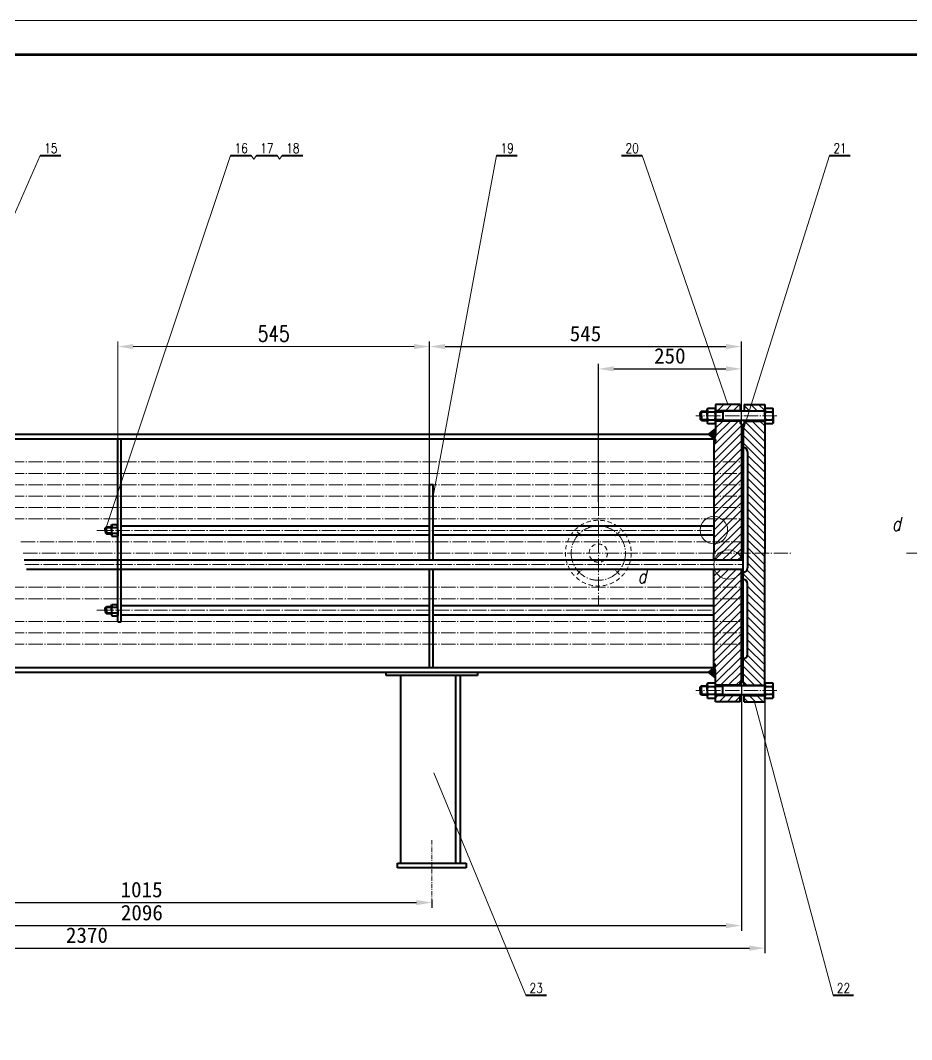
# Model space of a CAD drawing. Extents: x 371 to 17039, y -3325 to 252.
# Drawn here: x 13499 to 15057, y -1530 to 252 of the extents above; entities that cross this region are included whole.
import ezdxf
from ezdxf.enums import TextEntityAlignment as Align

# ---------------------------------------------------------------- set-up
doc = ezdxf.new("R2010")
doc.units = 0
doc.header["$LTSCALE"] = 10
doc.header["$PDMODE"] = 1
for name, pattern in [('XX-L', [1.25, 0.75, -0.5]), ('ZXX-L', [3.28, 2.5, -0.3, 0.18, -0.3]), ('ZXX-S', [1.27, 0.75, -0.2, 0.12, -0.2])]:
    doc.linetypes.add(name, pattern=pattern)
doc.layers.get('Defpoints').update_dxf_attribs({"linetype": 'CONTINUOUS'})
doc.layers.add('5剖面线层', color=2, linetype='CONTINUOUS')
for name, color, linetype, lineweight in [('A 粗实线', 1, 'CONTINUOUS', 40), ('B 细实线', 7, 'CONTINUOUS', 18), ('C 文 字', 2, 'CONTINUOUS', 20), ('D 短中心线', 3, 'ZXX-S', 18), ('E 长中心线', 3, 'ZXX-L', 18), ('G 长虚线', 6, 'XX-L', 20)]:
    doc.layers.add(name, color=color, linetype=linetype, lineweight=lineweight)
doc.styles.add('ITALICT', font='ITALICT.shx', dxfattribs={"width": 0.7})
doc.styles.add('ROMANC', font='romanc', dxfattribs={"width": 0.7, "height": 6})
doc.styles.get("Standard").update_dxf_attribs({"font": 'SIMFANG.TTF'})
doc.styles.add('TH_GBDIM', font='romans.shx', dxfattribs={"width": 0.8, "bigfont": 'gbcbig.shx'})
doc.dimstyles.new('通用标注4.0', dxfattribs={"dimscale": 9, "dimtxt": 3, "dimasz": 3, "dimexe": 1, "dimexo": 0, "dimgap": 1, "dimtad": 1, "dimdec": 0, "dimzin": 0, "dimdsep": 46, "dimtxsty": 'Standard', "dimcen": 0, "dimadec": 0, "dimazin": 0, "dimtfac": 0.375, "dimtdec": 0, "dimtmove": 2, "dimatfit": 3, "dimfxl": 0, "dimtzin": 0, "dimarcsym": 0})
pattern_1 = [(45, (8178.8026, -489.90014), (-0.56126601, 0.56126601), []), (135, (8178.8026, -489.90014), (-0.56126601, -0.56126601), [])]

# ---------------------------------------------------------------- blocks, each defined once
blk = doc.blocks.new('*D44')
at = {"layer": 'C 文 字', "color": 0, "lineweight": -2}
for p, q in [((13203.2, -1285.2), (13203.2, -1299.1)), ((13230.2, -1290.1), (14191.2, -1290.1)), ((14218.2, -1285.2), (14218.2, -1299.1))]:
    blk.add_line(p, q, dxfattribs=at)
at = {"layer": 'C 文 字', "color": 0}
for points in [[(13230.2, -1285.6), (13230.2, -1294.6), (13203.2, -1290.1)], [(14191.2, -1285.6), (14191.2, -1294.6), (14218.2, -1290.1)]]:
    blk.add_solid(points, dxfattribs=at)
at = {"layer": 'Defpoints', "color": 0}
for p in [(13203.2, -1285.2), (14218.2, -1285.2), (14218.2, -1290.1)]:
    blk.add_point(p, dxfattribs=at)
at = {"layer": 'C 文 字', "color": 0, "insert": (13710.7, -1267.6), "char_height": 27, "attachment_point": 5}
blk.add_mtext('1015', dxfattribs=at)
blk = doc.blocks.new('*D45')
at = {"layer": 'C 文 字', "color": 0, "lineweight": -2}
for p, q in [((14759.2, -904.2), (14759.2, -1339.4)), ((12663.2, -1181.3), (12663.2, -1339.4)), ((12690.2, -1330.4), (14732.2, -1330.4))]:
    blk.add_line(p, q, dxfattribs=at)
at = {"layer": 'C 文 字', "color": 0}
for points in [[(12690.2, -1325.9), (12690.2, -1334.9), (12663.2, -1330.4)], [(14732.2, -1325.9), (14732.2, -1334.9), (14759.2, -1330.4)]]:
    blk.add_solid(points, dxfattribs=at)
at = {"layer": 'Defpoints', "color": 0}
for p in [(14759.2, -904.2), (12663.2, -1181.3), (14759.2, -1330.4)]:
    blk.add_point(p, dxfattribs=at)
at = {"layer": 'C 文 字', "color": 0, "insert": (13711.2, -1307.9), "char_height": 27, "attachment_point": 5}
blk.add_mtext('2096', dxfattribs=at)
blk = doc.blocks.new('*D46')
at = {"layer": 'C 文 字', "color": 0, "lineweight": -2}
for p, q in [((12430.2, -640.2), (12430.2, -1378.8)), ((14800.2, -939.2), (14800.2, -1378.8)), ((12457.2, -1369.8), (14773.2, -1369.8))]:
    blk.add_line(p, q, dxfattribs=at)
at = {"layer": 'C 文 字', "color": 0}
for points in [[(12457.2, -1365.3), (12457.2, -1374.3), (12430.2, -1369.8)], [(14773.2, -1365.3), (14773.2, -1374.3), (14800.2, -1369.8)]]:
    blk.add_solid(points, dxfattribs=at)
at = {"layer": 'Defpoints', "color": 0}
for p in [(12430.2, -640.2), (14800.2, -939.2), (14800.2, -1369.8)]:
    blk.add_point(p, dxfattribs=at)
at = {"layer": 'C 文 字', "color": 0, "insert": (13615.2, -1347.3), "char_height": 27, "attachment_point": 5}
blk.add_mtext('2370', dxfattribs=at)
blk = doc.blocks.new('*D47')
at = {"layer": 'C 文 字', "color": 0, "lineweight": -2}
for p, q in [((14509.2, -589.2), (14509.2, -348)), ((14759.2, -454.2), (14759.2, -348)), ((14536.2, -357), (14732.2, -357))]:
    blk.add_line(p, q, dxfattribs=at)
at = {"layer": 'C 文 字', "color": 0}
for points in [[(14536.2, -352.5), (14536.2, -361.5), (14509.2, -357)], [(14732.2, -352.5), (14732.2, -361.5), (14759.2, -357)]]:
    blk.add_solid(points, dxfattribs=at)
at = {"layer": 'Defpoints', "color": 0}
for p in [(14759.2, -357), (14759.2, -454.2), (14509.2, -589.2)]:
    blk.add_point(p, dxfattribs=at)
at = {"layer": 'C 文 字', "color": 0, "insert": (14634.2, -334.5), "char_height": 27, "attachment_point": 5}
blk.add_mtext('250', dxfattribs=at)
blk = doc.blocks.new('*D48')
at = {"layer": 'C 文 字', "color": 0, "lineweight": -2}
for p, q in [((14214.2, -559.2), (14214.2, -309)), ((14241.2, -318), (14732.2, -318)), ((14759.2, -377.6), (14759.2, -309))]:
    blk.add_line(p, q, dxfattribs=at)
at = {"layer": 'C 文 字', "color": 0}
for points in [[(14241.2, -313.5), (14241.2, -322.5), (14214.2, -318)], [(14732.2, -313.5), (14732.2, -322.5), (14759.2, -318)]]:
    blk.add_solid(points, dxfattribs=at)
at = {"layer": 'Defpoints', "color": 0}
for p in [(14759.2, -318), (14759.2, -377.6), (14214.2, -559.2)]:
    blk.add_point(p, dxfattribs=at)
at = {"layer": 'C 文 字', "color": 0, "insert": (14486.7, -295.5), "char_height": 27, "attachment_point": 5}
blk.add_mtext('545', dxfattribs=at)
blk = doc.blocks.new('*D90')
at = {"layer": 'C 文 字', "color": 0}
for p, q in [((13669.2, -479.2), (13669.2, -309)), ((14187.2, -318), (13696.2, -318)), ((14214.2, -382.2), (14214.2, -309))]:
    blk.add_line(p, q, dxfattribs=at)
for points in [[(13696.2, -313.5), (13696.2, -322.5), (13669.2, -318)], [(14187.2, -313.5), (14187.2, -322.5), (14214.2, -318)]]:
    blk.add_solid(points, dxfattribs=at)
at = {"layer": 'Defpoints', "color": 0}
for p in [(13669.2, -318), (14214.2, -382.2), (13669.2, -479.2)]:
    blk.add_point(p, dxfattribs=at)
at = {"layer": 'C 文 字', "color": 0, "insert": (13941.7, -295.5), "char_height": 27, "attachment_point": 5, "style": 'TH_GBDIM'}
blk.add_mtext('545', dxfattribs=at)

msp = doc.modelspace()

# ---------------------------------------------------------------- hatches: boundary and pattern name
at = {"layer": '5剖面线层'}
h = msp.add_hatch(dxfattribs=at)
h.set_pattern_fill('ANSI31', color=256, scale=3, angle=90, style=0)
h.set_pattern_definition([(135, (8178.803, -489.9), (-6.735192, -6.735192), [])])
h.paths.add_polyline_path([(14800.18, -419.17), (14764.18, -419.17), (14764.18, -430.17), (14800.18, -430.17)])
h.paths.add_polyline_path([(14800.18, -448.17), (14764.18, -448.17), (14764.18, -452.17), (14762.18, -454.17), (14762.18, -494.17, -0.4142136), (14770.18, -502.17), (14770.18, -679.17), (14800.18, -679.17)])
h.paths.add_polyline_path([(14800.18, -679.17), (14770.18, -679.17), (14770.18, -704.97, -0.4142136), (14762.18, -712.97), (14762.18, -724.97, -0.4142136), (14770.18, -732.97), (14770.18, -856.17, -0.4142136), (14762.18, -864.17), (14762.18, -904.17), (14764.18, -906.17), (14764.18, -910.17), (14800.18, -910.17)])
h.paths.add_polyline_path([(14800.18, -928.17), (14764.18, -928.17), (14764.18, -939.17), (14800.18, -939.17)])
h = msp.add_hatch(dxfattribs=at)
h.set_pattern_fill('ANSI37', color=256, scale=0.25, style=0)
h.set_pattern_definition(pattern_1)
h.paths.add_polyline_path([(14714.18, -461.17), (14702.03, -471.17), (14709.18, -477.17), (14709.18, -479.17), (14711.18, -479.17), (14711.18, -477.17, 0.4142136), (14714.18, -474.17)])
h.paths.add_polyline_path([(14762.18, -454.17), (14759.18, -454.17), (14759.18, -494.17), (14762.18, -494.17)])
h = msp.add_hatch(dxfattribs=at)
h.set_pattern_fill('ANSI37', color=256, scale=0.25, style=0)
h.set_pattern_definition([(45, (10277.8026, -569.50014), (-0.56126601, 0.56126601), []), (135, (10277.8026, -569.50014), (-0.56126601, -0.56126601), [])])
h.paths.add_polyline_path([(14762.18, -712.97), (14759.18, -712.97), (14759.18, -724.97), (14762.18, -724.97)])
h = msp.add_hatch(dxfattribs=at)
h.set_pattern_fill('ANSI37', color=256, scale=0.25, style=0)
h.set_pattern_definition(pattern_1)
h.paths.add_polyline_path([(14762.18, -864.17), (14759.18, -864.17), (14759.18, -904.17), (14762.18, -904.17)])
h.paths.add_polyline_path([(14714.18, -884.17, 0.4142136), (14711.18, -881.17), (14711.18, -879.17), (14709.18, -879.17), (14709.18, -881.17), (14702.03, -887.17), (14714.18, -897.17)])

# ---------------------------------------------------------------- linework, layer by layer
for p, q in [((14714.18, -420.3), (14715.32, -419.17)), ((14717.79, -430.17), (14728.79, -419.17)), ((14731.26, -430.17), (14742.26, -419.17)), ((14744.73, -430.17), (14755.73, -419.17)), ((14711.18, -490.66), (14753.67, -448.17)), ((14711.18, -504.13), (14759.18, -456.13)), ((14714.18, -460.72), (14726.73, -448.17)), ((14714.18, -474.19), (14740.2, -448.17)), ((14711.18, -517.6), (14759.18, -469.6)), ((14711.18, -477.19), (14711.2, -477.17)), ((14711.18, -531.07), (14759.18, -483.07)), ((14711.18, -544.54), (14759.18, -496.54)), ((14711.18, -558.01), (14759.18, -510.01)), ((14711.18, -571.48), (14759.18, -523.48)), ((14711.18, -584.95), (14759.18, -536.95)), ((14711.18, -598.42), (14759.18, -550.42)), ((14711.18, -611.89), (14759.18, -563.89)), ((14711.18, -625.36), (14759.18, -577.36)), ((14711.18, -638.83), (14759.18, -590.83)), ((14711.18, -652.3), (14759.18, -604.3)), ((14711.18, -665.77), (14759.18, -617.77)), ((14711.26, -679.17), (14759.18, -631.24)), ((14724.73, -679.17), (14759.18, -644.71)), ((14738.2, -679.17), (14759.18, -658.18)), ((14751.67, -679.17), (14759.18, -671.65)), ((14711.18, -679.24), (14711.26, -679.17)), ((14712.81, -691.09), (14724.73, -679.17)), ((14726.28, -691.09), (14738.2, -679.17)), ((14739.75, -691.09), (14751.67, -679.17)), ((14753.22, -691.09), (14759.18, -685.12)), ((14711.18, -719.65), (14723.75, -707.09)), ((14711.18, -733.12), (14737.22, -707.09)), ((14711.18, -746.59), (14750.69, -707.09)), ((14711.18, -760.06), (14759.18, -712.06)), ((14711.18, -773.53), (14759.18, -725.53)), ((14711.18, -787.01), (14759.18, -739.01)), ((14711.18, -800.48), (14759.18, -752.48)), ((14711.18, -813.95), (14759.18, -765.95)), ((14711.18, -827.42), (14759.18, -779.42)), ((14711.18, -840.89), (14759.18, -792.89)), ((14711.18, -854.36), (14759.18, -806.36)), ((14711.18, -867.83), (14759.18, -819.83)), ((14711.31, -881.17), (14759.18, -833.3)), ((14714.18, -891.77), (14759.18, -846.77)), ((14714.18, -905.24), (14759.18, -860.24)), ((14722.72, -910.17), (14759.18, -873.71)), ((14736.19, -910.17), (14759.18, -887.18)), ((14749.67, -910.17), (14759.18, -900.65)), ((14714.18, -932.18), (14718.19, -928.17)), ((14720.67, -939.17), (14731.67, -928.17)), ((14734.14, -939.17), (14745.14, -928.17)), ((14747.61, -939.17), (14757.18, -929.59))]:
    msp.add_line(p, q, dxfattribs=at)
at = {"layer": 'A 粗实线'}
for p, q in [((13533.46, 16.03), (13569.56, 16.03)), ((13866.16, 16.03), (13902.27, 16.03)), ((13911.39, 16.03), (13947.49, 16.03)), ((13956.61, 16.03), (13992.72, 16.03)), ((14331.42, 16.03), (14367.52, 16.03)), ((14549.94, 16.03), (14586.05, 16.03)), ((14913.2, 16.03), (14949.3, 16.03)), ((14699.38, -427.48), (14700.43, -425.67)), ((14699.38, -439.17), (14699.38, -427.48)), ((14700.43, -425.67), (14713.14, -425.67)), ((14714.18, -427.48), (14713.14, -425.67)), ((14714.18, -419.17), (14714.18, -474.17)), ((14757.18, -419.17), (14714.18, -419.17)), ((14714.18, -439.17), (14714.18, -427.48)), ((14757.18, -419.17), (14757.18, -431.17)), ((14764.18, -419.17), (14800.18, -419.17)), ((14764.18, -419.17), (14764.18, -431.17)), ((14800.18, -419.17), (14800.18, -679.17)), ((14800.18, -427.48), (14801.23, -425.67)), ((14800.18, -439.17), (14800.18, -427.48)), ((14801.23, -425.67), (14813.94, -425.67)), ((14814.98, -427.48), (14813.94, -425.67)), ((14814.98, -439.17), (14814.98, -427.48)), ((14689.48, -431.17), (14687.48, -433.17)), ((14687.48, -439.17), (14687.48, -433.17)), ((14687.48, -439.17), (14687.48, -445.17)), ((14689.48, -447.17), (14687.48, -445.17)), ((14689.48, -431.17), (14699.38, -431.17)), ((14689.48, -439.17), (14689.48, -431.17)), ((14689.48, -439.17), (14689.48, -447.17)), ((14699.38, -439.17), (14699.38, -450.86)), ((14700.43, -432.42), (14713.14, -432.42)), ((14757.18, -430.17), (14714.18, -430.17)), ((14800.18, -431.17), (14714.18, -431.17)), ((14714.18, -439.17), (14714.18, -450.86)), ((14726.8, -431.17), (14726.8, -447.17)), ((14764.18, -430.17), (14800.18, -430.17)), ((14800.18, -439.17), (14800.18, -450.86)), ((14801.23, -432.42), (14813.94, -432.42)), ((14814.98, -439.17), (14814.98, -450.86)), ((14689.48, -447.17), (14699.38, -447.17)), ((14699.38, -450.86), (14700.43, -452.67)), ((14700.43, -445.92), (14713.14, -445.92)), ((14700.43, -452.67), (14713.14, -452.67)), ((14714.18, -461.17), (14702.03, -471.17)), ((14714.18, -450.86), (14713.14, -452.67)), ((14800.18, -447.17), (14714.18, -447.17)), ((14757.18, -448.17), (14714.18, -448.17)), ((14757.18, -447.17), (14757.18, -452.17)), ((14759.18, -454.17), (14757.18, -452.17)), ((14759.18, -454.17), (14759.18, -679.17)), ((14759.18, -454.17), (14762.18, -454.17)), ((14762.18, -454.17), (14764.18, -452.17)), ((14762.18, -454.17), (14762.18, -679.17)), ((14764.18, -447.17), (14764.18, -452.17)), ((14764.18, -448.17), (14800.18, -448.17)), ((14800.18, -450.86), (14801.23, -452.67)), ((14801.23, -445.92), (14813.94, -445.92)), ((14801.23, -452.67), (14813.94, -452.67)), ((14814.98, -450.86), (14813.94, -452.67)), ((12997.18, -471.17), (14702.03, -471.17)), ((12997.18, -479.17), (14712.18, -479.17)), ((13669.18, -619.41), (13669.18, -479.17)), ((13675.18, -619.41), (13675.18, -479.17)), ((14709.18, -477.17), (14702.03, -471.17)), ((14709.18, -477.17), (14709.18, -479.17)), ((14711.18, -477.17), (14711.18, -477.17)), ((14711.18, -477.17), (14711.18, -479.17)), ((14711.18, -479.17), (14711.18, -679.17)), ((14711.18, -479.17), (14712.18, -479.17)), ((14711.18, -485.17), (14712.18, -485.17)), ((14714.18, -481.17), (14714.18, -483.17)), ((14759.18, -494.17), (14762.18, -494.17)), ((14770.18, -502.17), (14770.18, -704.97)), ((14214.18, -559.17), (14220.18, -559.17)), ((14214.18, -691.09), (14214.18, -559.17)), ((14220.18, -691.09), (14220.18, -559.17)), ((13669.18, -799.17), (13669.18, -619.41)), ((13675.18, -799.17), (13675.18, -619.41)), ((13647.29, -635.33), (13649.29, -633.33)), ((13647.29, -639.33), (13647.29, -635.33)), ((13647.29, -639.33), (13647.29, -643.33)), ((13649.29, -639.33), (13649.29, -633.33)), ((13649.29, -633.33), (13658.18, -633.33)), ((13649.29, -639.33), (13649.29, -645.33)), ((13658.18, -630.67), (13658.96, -629.33)), ((13658.18, -639.33), (13658.18, -630.67)), ((13658.18, -639.33), (13658.18, -647.99)), ((13658.96, -629.33), (13668.41, -629.33)), ((13658.96, -634.33), (13668.41, -634.33)), ((13669.18, -630.67), (13668.41, -629.33)), ((13669.18, -639.33), (13669.18, -630.67)), ((13669.18, -639.33), (13669.18, -647.99)), ((13675.18, -631.33), (14214.18, -631.33)), ((14220.18, -631.33), (14711.18, -631.33)), ((13647.29, -643.33), (13649.29, -645.33)), ((13649.29, -645.33), (13658.18, -645.33)), ((13658.18, -647.99), (13658.96, -649.33)), ((13658.96, -644.33), (13668.41, -644.33)), ((13658.96, -649.33), (13668.41, -649.33)), ((13669.18, -647.99), (13668.41, -649.33)), ((13675.18, -647.33), (14214.18, -647.33)), ((14220.18, -647.33), (14711.18, -647.33)), ((13505.38, -691.09), (14762.18, -691.09)), ((14711.18, -691.09), (14711.18, -679.17)), ((14759.18, -691.09), (14759.18, -679.17)), ((14762.18, -904.17), (14762.18, -679.17)), ((14800.18, -939.17), (14800.18, -679.17)), ((13509.76, -707.09), (14762.18, -707.09)), ((14214.18, -879.17), (14214.18, -707.09)), ((14220.18, -879.17), (14220.18, -707.09)), ((14711.18, -879.17), (14711.18, -707.09)), ((14759.18, -904.17), (14759.18, -707.09)), ((14759.18, -712.97), (14762.18, -712.97)), ((14759.18, -724.97), (14762.18, -724.97)), ((14770.18, -856.17), (14770.18, -732.97)), ((13647.29, -774.76), (13649.29, -772.76)), ((13647.29, -778.76), (13647.29, -774.76)), ((13647.29, -778.76), (13647.29, -782.76)), ((13647.29, -782.76), (13649.29, -784.76)), ((13649.29, -778.76), (13649.29, -772.76)), ((13649.29, -772.76), (13658.18, -772.76)), ((13649.29, -778.76), (13649.29, -784.76)), ((13658.18, -770.1), (13658.96, -768.76)), ((13658.18, -778.76), (13658.18, -770.1)), ((13658.18, -778.76), (13658.18, -787.42)), ((13658.96, -768.76), (13668.41, -768.76)), ((13658.96, -773.76), (13668.41, -773.76)), ((13658.96, -783.76), (13668.41, -783.76)), ((13669.18, -770.1), (13668.41, -768.76)), ((13669.18, -778.76), (13669.18, -770.1)), ((13669.18, -778.76), (13669.18, -787.42)), ((13675.18, -770.76), (14214.18, -770.76)), ((14220.18, -770.76), (14711.18, -770.76)), ((13649.29, -784.76), (13658.18, -784.76)), ((13658.18, -787.42), (13658.96, -788.76)), ((13658.96, -788.76), (13668.41, -788.76)), ((13669.18, -787.42), (13668.41, -788.76)), ((13669.18, -799.17), (13675.18, -799.17)), ((13675.18, -786.76), (14214.18, -786.76)), ((14220.18, -786.76), (14711.18, -786.76)), ((14711.18, -873.17), (14712.18, -873.17)), ((14759.18, -864.17), (14762.18, -864.17)), ((12997.18, -879.17), (14712.18, -879.17)), ((12997.18, -887.17), (14702.03, -887.17)), ((14138.18, -893.17), (14138.18, -887.17)), ((14298.18, -887.17), (14298.18, -893.17)), ((14709.18, -881.17), (14702.03, -887.17)), ((14714.18, -897.17), (14702.03, -887.17)), ((14709.18, -881.17), (14709.18, -879.17)), ((14711.18, -881.17), (14711.18, -879.17)), ((14711.18, -879.17), (14712.18, -879.17)), ((14711.18, -881.17), (14711.18, -881.17)), ((14714.18, -877.17), (14714.18, -875.17)), ((14714.18, -939.17), (14714.18, -884.17)), ((14298.18, -893.17), (14138.18, -893.17)), ((14164.18, -1221.17), (14164.18, -893.17)), ((14260.18, -1221.17), (14260.18, -893.17)), ((14268.18, -1221.17), (14268.18, -893.17)), ((14699.38, -907.48), (14700.43, -905.67)), ((14699.38, -919.17), (14699.38, -907.48)), ((14700.43, -905.67), (14713.14, -905.67)), ((14714.18, -907.48), (14713.14, -905.67)), ((14714.18, -919.17), (14714.18, -907.48)), ((14759.18, -904.17), (14757.18, -906.17)), ((14757.18, -911.17), (14757.18, -906.17)), ((14759.18, -904.17), (14762.18, -904.17)), ((14762.18, -904.17), (14764.18, -906.17)), ((14764.18, -911.17), (14764.18, -906.17)), ((14800.18, -907.48), (14801.23, -905.67)), ((14800.18, -919.17), (14800.18, -907.48)), ((14801.23, -905.67), (14813.94, -905.67)), ((14814.98, -907.48), (14813.94, -905.67)), ((14814.98, -919.17), (14814.98, -907.48)), ((14689.48, -911.17), (14687.48, -913.17)), ((14687.48, -919.17), (14687.48, -913.17)), ((14687.48, -919.17), (14687.48, -925.17)), ((14689.48, -927.17), (14687.48, -925.17)), ((14689.48, -911.17), (14699.38, -911.17)), ((14689.48, -919.17), (14689.48, -911.17)), ((14689.48, -919.17), (14689.48, -927.17)), ((14699.38, -919.17), (14699.38, -930.86)), ((14700.43, -912.42), (14713.14, -912.42)), ((14700.43, -925.92), (14713.14, -925.92)), ((14757.18, -910.17), (14714.18, -910.17)), ((14800.18, -911.17), (14714.18, -911.17)), ((14714.18, -919.17), (14714.18, -930.86)), ((14726.8, -927.17), (14726.8, -911.17)), ((14764.18, -910.17), (14800.18, -910.17)), ((14800.18, -919.17), (14800.18, -930.86)), ((14801.23, -912.42), (14813.94, -912.42)), ((14801.23, -925.92), (14813.94, -925.92)), ((14814.98, -919.17), (14814.98, -930.86)), ((14689.48, -927.17), (14699.38, -927.17)), ((14699.38, -930.86), (14700.43, -932.67)), ((14700.43, -932.67), (14713.14, -932.67)), ((14714.18, -930.86), (14713.14, -932.67)), ((14800.18, -927.17), (14714.18, -927.17)), ((14757.18, -928.17), (14714.18, -928.17)), ((14757.18, -939.17), (14714.18, -939.17)), ((14757.18, -939.17), (14757.18, -927.17)), ((14764.18, -939.17), (14764.18, -927.17)), ((14764.18, -928.17), (14800.18, -928.17)), ((14764.18, -939.17), (14800.18, -939.17)), ((14800.18, -930.86), (14801.23, -932.67)), ((14801.23, -932.67), (14813.94, -932.67)), ((14814.98, -930.86), (14813.94, -932.67)), ((14158.18, -1221.17), (14278.18, -1221.17)), ((14158.18, -1229.17), (14158.18, -1221.17)), ((14278.18, -1229.17), (14158.18, -1229.17)), ((14278.18, -1221.17), (14278.18, -1229.17)), ((14382.29, -1452.25), (14418.39, -1452.25)), ((14919.42, -1452.25), (14955.53, -1452.25))]:
    msp.add_line(p, q, dxfattribs=at)
at = {"layer": 'A 粗实线', "color": 5, "lineweight": 120}
msp.add_lwpolyline([(12143.24, -3251.73), (16979.24, -3251.73), (16979.24, 192.27), (12143.24, 192.27)], close=True, dxfattribs=at)
at = {"layer": 'A 粗实线'}
for centre, radius, start, end in [((14729.38, -423.72), 30.23, 187.1415, 196.72342), ((14684.18, -423.72), 30.23, 343.27658, 352.8585), ((14830.18, -423.72), 30.23, 187.1415, 196.72342), ((14784.98, -423.72), 30.23, 343.27658, 352.8585), ((14721.72, -439.17), 22.34, 162.41205, 180), ((14721.72, -439.17), 22.34, 180, 197.58795), ((14691.84, -439.17), 22.34, 0, 17.58795), ((14691.84, -439.17), 22.34, 342.41205, 0), ((14822.52, -439.17), 22.34, 162.41205, 180), ((14822.52, -439.17), 22.34, 180, 197.58795), ((14792.64, -439.17), 22.34, 0, 17.58795), ((14792.64, -439.17), 22.34, 342.41205, 0), ((14729.38, -454.62), 30.23, 163.27658, 172.8585), ((14684.18, -454.62), 30.23, 7.1415, 16.72342), ((14830.18, -454.62), 30.23, 163.27658, 172.8585), ((14784.98, -454.62), 30.23, 7.1415, 16.72342), ((14711.18, -474.17), 3, 270, 0), ((14712.18, -481.17), 2, 0, 90), ((14712.18, -483.17), 2, 270, 0), ((14762.18, -502.17), 8, 0, 90), ((13680.4, -627.89), 22.4, 187.1415, 196.72342), ((13674.73, -639.33), 16.55, 162.41205, 180), ((13674.73, -639.33), 16.55, 180, 197.58795), ((13646.96, -627.89), 22.4, 343.27658, 352.8585), ((13652.64, -639.33), 16.55, 0, 17.58795), ((13652.64, -639.33), 16.55, 342.41205, 0), ((13680.4, -650.77), 22.4, 163.27658, 172.8585), ((13646.96, -650.77), 22.4, 7.1415, 16.72342), ((14762.18, -704.97), 8, 270, 360), ((14762.18, -732.97), 8, 360, 90), ((13680.4, -767.32), 22.4, 187.1415, 196.72342), ((13674.73, -778.76), 16.55, 162.41205, 180), ((13674.73, -778.76), 16.55, 180, 197.58795), ((13680.4, -790.2), 22.4, 163.27658, 172.8585), ((13646.96, -767.32), 22.4, 343.27658, 352.8585), ((13652.64, -778.76), 16.55, 0, 17.58795), ((13652.64, -778.76), 16.55, 342.41205, 0), ((13646.96, -790.2), 22.4, 7.1415, 16.72342), ((14712.18, -875.17), 2, 360, 90), ((14762.18, -856.17), 8, 270, 0), ((14711.18, -884.17), 3, 0, 90), ((14712.18, -877.17), 2, 270, 0), ((14729.38, -903.72), 30.23, 187.1415, 196.72342), ((14684.18, -903.72), 30.23, 343.27658, 352.8585), ((14830.18, -903.72), 30.23, 187.1415, 196.72342), ((14784.98, -903.72), 30.23, 343.27658, 352.8585), ((14721.72, -919.17), 22.34, 162.41205, 180), ((14721.72, -919.17), 22.34, 180, 197.58795), ((14729.38, -934.62), 30.23, 163.27658, 172.8585), ((14691.84, -919.17), 22.34, 0, 17.58795), ((14691.84, -919.17), 22.34, 342.41205, 0), ((14684.18, -934.62), 30.23, 7.1415, 16.72342), ((14822.52, -919.17), 22.34, 162.41205, 180), ((14822.52, -919.17), 22.34, 180, 197.58795), ((14830.18, -934.62), 30.23, 163.27658, 172.8585), ((14792.64, -919.17), 22.34, 0, 17.58795), ((14792.64, -919.17), 22.34, 342.41205, 0), ((14784.98, -934.62), 30.23, 7.1415, 16.72342)]:
    msp.add_arc(centre, radius, start, end, dxfattribs=at)
at = {"layer": 'B 细实线'}
for p, q in [((13902.27, 16.03), (13906.83, 9.63)), ((13911.39, 16.03), (13906.83, 9.63)), ((13947.49, 16.03), (13952.05, 9.63)), ((13956.61, 16.03), (13952.05, 9.63)), ((14687.48, -433.17), (14699.38, -433.17)), ((14687.48, -445.17), (14699.38, -445.17)), ((14726.8, -433.17), (14714.18, -433.17)), ((14726.8, -445.17), (14714.18, -445.17)), ((13647.29, -635.33), (13658.18, -635.33)), ((13647.29, -643.33), (13658.18, -643.33)), ((13647.29, -774.76), (13658.18, -774.76)), ((13647.29, -782.76), (13658.18, -782.76)), ((14687.48, -913.17), (14699.38, -913.17)), ((14687.48, -925.17), (14699.38, -925.17)), ((14726.8, -913.17), (14714.18, -913.17)), ((14726.8, -925.17), (14714.18, -925.17))]:
    msp.add_line(p, q, dxfattribs=at)
msp.add_lwpolyline([(11993.24, -3311.73), (17039.24, -3311.73), (17039.24, 252.27), (11993.24, 252.27)], close=True, dxfattribs=at)
at = {"layer": 'C 文 字'}
for p, q in [((13222.76, -691.09), (13533.46, 16.03)), ((13647.29, -639.33), (13866.16, 16.03)), ((14220.18, -579.57), (14331.42, 16.03)), ((14735.68, -419.17), (14586.05, 16.03)), ((14760.68, -470.17), (14913.2, 16.03)), ((14782.18, -939.17), (14919.42, -1452.25)), ((14221.6, -1063.4), (14382.29, -1452.25))]:
    msp.add_line(p, q, dxfattribs=at)
for centre, radius in [((14711.18, -638.83), 24), ((14736.53, -699.09), 25.65)]:
    msp.add_circle(centre, radius, dxfattribs=at)
at = {"layer": 'D 短中心线'}
for p, q in [((14472.06, -642.04), (14479.13, -649.12)), ((14546.31, -642.04), (14539.23, -649.12)), ((14472.06, -716.29), (14479.13, -709.22)), ((14546.31, -716.29), (14539.23, -709.22)), ((14218.18, -1181.17), (14218.18, -1285.17))]:
    msp.add_line(p, q, dxfattribs=at)
at = {"layer": 'E 长中心线'}
for p, q in [((14821.3, -439.17), (14679.71, -439.17)), ((12660.18, -519.82), (14762.18, -519.82)), ((12660.18, -539.74), (14761.9, -539.74)), ((12660.18, -559.66), (14762.18, -559.66)), ((12660.18, -579.57), (14761.9, -579.57)), ((12660.18, -599.49), (14762.18, -599.49)), ((14509.18, -589.17), (14509.18, -769.17)), ((12660.18, -619.41), (14761.9, -619.41)), ((13632.46, -639.33), (14711.18, -639.33)), ((13499.9, -659.25), (14762.18, -659.25)), ((13503.74, -679.17), (14847.71, -679.17)), ((15047.64, -679.17), (15734.79, -679.17)), ((13506.47, -699.09), (14762.18, -699.09)), ((12660.18, -738.92), (14761.9, -738.92)), ((12660.18, -758.84), (14762.18, -758.84)), ((13632.46, -778.76), (14711.18, -778.76)), ((12660.18, -798.68), (14762.18, -798.68)), ((12660.18, -818.6), (14761.9, -818.6)), ((12660.18, -838.52), (14762.18, -838.52)), ((14821.3, -919.17), (14679.71, -919.17))]:
    msp.add_line(p, q, dxfattribs=at)
msp.add_circle((14509.18, -679.17), 47.5, dxfattribs=at)
at = {"layer": 'G 长虚线'}
for radius in [57.5, 16]:
    msp.add_circle((14509.18, -679.17), radius, dxfattribs=at)

# ---------------------------------------------------------------- texts
at = {"layer": 'C 文 字', "style": 'ROMANC', "width": 0.8}
for s, p in [('15', (13551.9, 28.74)), ('16', (13884.61, 28.74)), ('17', (13929.83, 28.74)), ('18', (13975.06, 28.74)), ('19', (14349.87, 28.74)), ('20', (14568.39, 28.74)), ('21', (14931.64, 28.74)), ('23', (14400.73, -1439.54)), ('22', (14937.87, -1439.54))]:
    msp.add_text(s, height=16.936, dxfattribs=at).set_placement(p, align=Align.MIDDLE)
at = {"layer": 'C 文 字', "style": 'ITALICT', "width": 0.8}
for p in [(15022.21, -640.06), (14577.61, -731.88)]:
    msp.add_text('d', height=24, dxfattribs=at).set_placement(p)

# ---------------------------------------------------------------- dimensions: what is measured, and where the dimension line sits
at = {"layer": 'C 文 字'}
dim = msp.add_linear_dim(base=(13669.18, -317.99), p1=(14214.18, -382.19), p2=(13669.18, -479.17), dimstyle='通用标注4.0', override={"dimtxsty": 'TH_GBDIM', "dimlwd": 65535, "dimlwe": 65535}, dxfattribs=at)
dim.commit()
dim.dimension.update_dxf_attribs({"geometry": '*D90', "text_midpoint": (13941.68, -295.49)})
for base, p1, p2, picture, middle in [((14759.18, -317.99), (14214.18, -559.17), (14759.18, -377.62), '*D48', (14486.68, -295.49)), ((14759.18, -357), (14509.18, -589.17), (14759.18, -454.17), '*D47', (14634.18, -334.5)), ((14800.18, -1369.82), (12430.18, -640.17), (14800.18, -939.17), '*D46', (13615.18, -1347.32)), ((14759.18, -1330.38), (12663.18, -1181.3), (14759.18, -904.17), '*D45', (13711.18, -1307.88)), ((14218.18, -1290.05), (13203.18, -1285.17), (14218.18, -1285.17), '*D44', (13710.68, -1267.55))]:
    dim = msp.add_linear_dim(base=base, p1=p1, p2=p2, dimstyle='通用标注4.0', dxfattribs=at)
    dim.commit()
    dim.dimension.update_dxf_attribs({"geometry": picture, "text_midpoint": middle})

doc.saveas('drawing.dxf')
